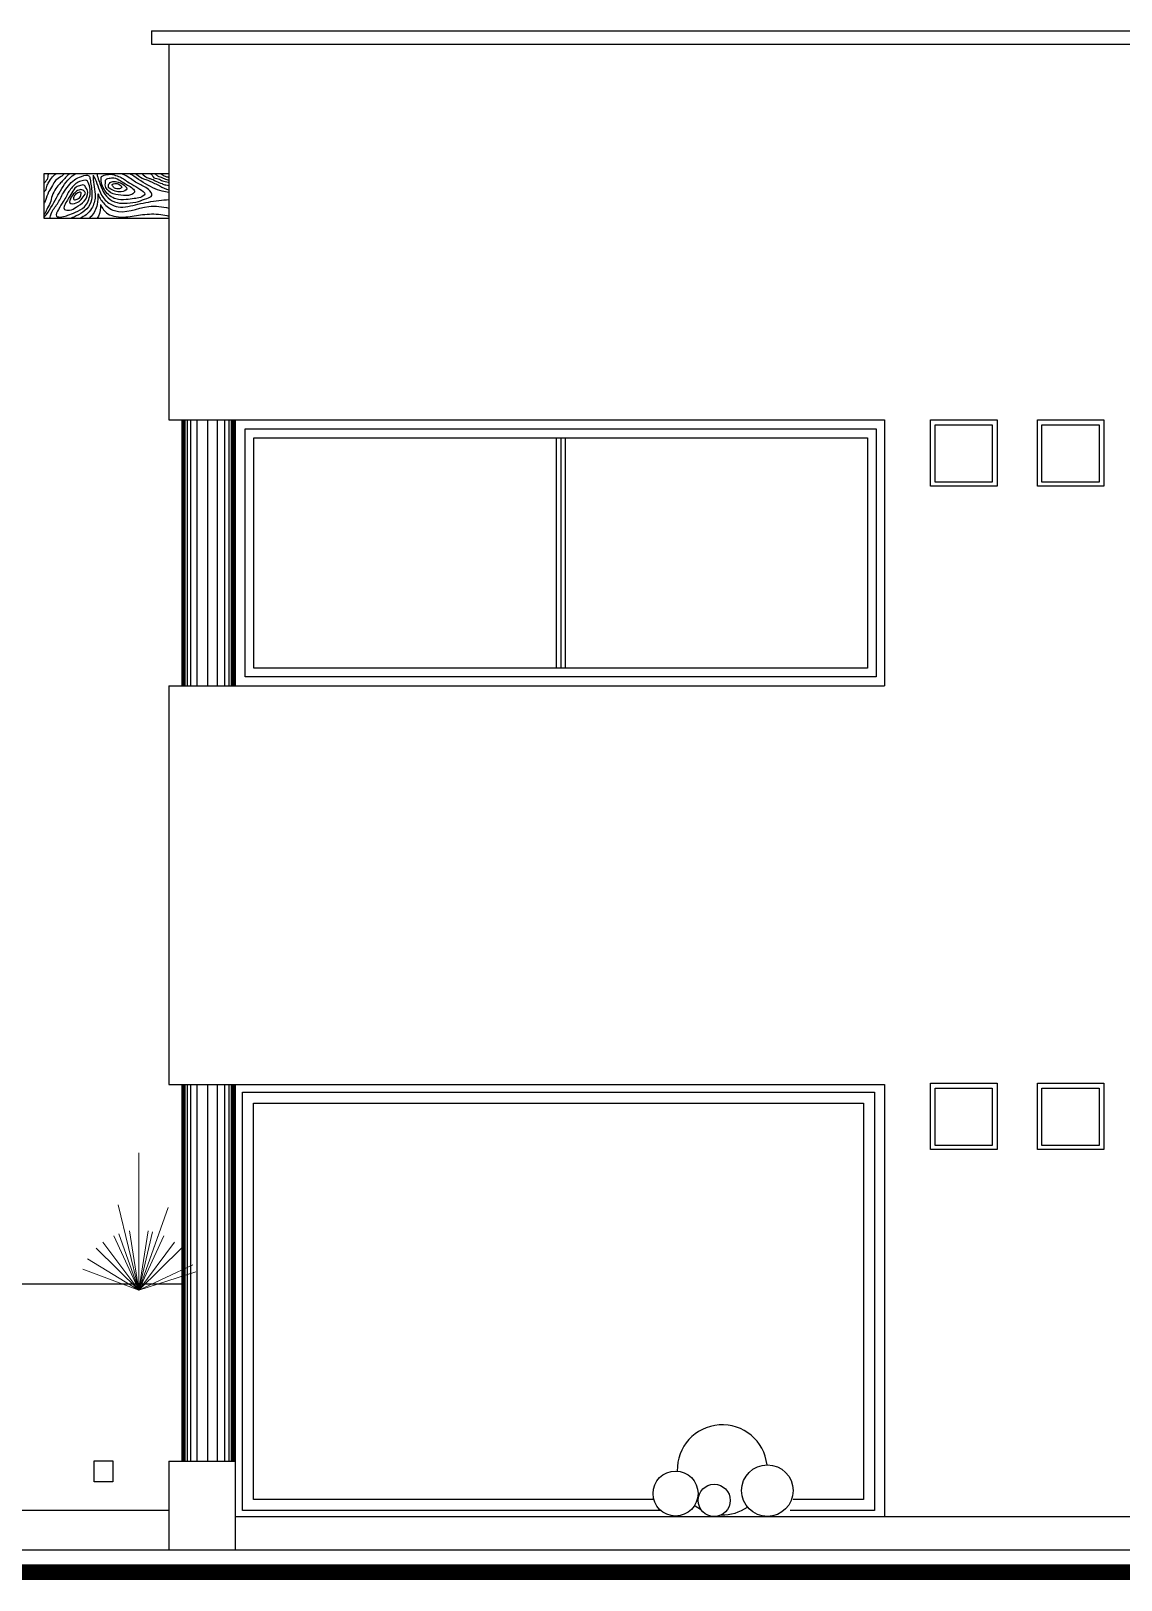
# Model space of a CAD drawing. Extents: x 152 to 700, y -120 to 84.
# Drawn here: x 157.78 to 162.7, y 76.95 to 83.94 of the extents above; entities that cross this region are included whole.
import ezdxf

# ---------------------------------------------------------------- set-up
doc = ezdxf.new("R2010")
doc.units = 0
doc.header["$LTSCALE"] = 0.03
doc.layers.get('0').update_dxf_attribs({"linetype": 'CONTINUOUS'})
doc.layers.add('MUEBLES', color=8, linetype='CONTINUOUS')
doc.layers.add('VEJETACION', color=94, linetype='CONTINUOUS', lineweight=15)

# ---------------------------------------------------------------- blocks, each defined once
blk = doc.blocks.new('A$C76B14522')
at = {"layer": 'VEJETACION'}
for q in [(0.1687, 0.4126), (0.1063, 0.2566), (0.2568, 0.2489), (0.0609, 0.1443), (0.0933, 0.1636), (0.1085, 0.1697), (0.1403, 0.1779), (0.197, 0.1779), (0.2104, 0.1752), (0.2289, 0.1697), (0.244, 0.1636), (0.2765, 0.1443), (0.0148, 0.0937), (0.0402, 0.1262), (0.2972, 0.1262), (0, 0.0632), (0.3318, 0.0763), (0.3402, 0.0549)]:
    blk.add_line((0.1687, 0), q, dxfattribs=at)

msp = doc.modelspace()

# ---------------------------------------------------------------- linework, layer by layer
at = {"ltscale": 0.03}
for p, q in [((158.3256, 83.9376), (167.7296, 83.9376)), ((158.3256, 83.9376), (158.3256, 83.8776)), ((158.3256, 83.8776), (167.7296, 83.8776)), ((158.4046, 83.8776), (158.4046, 82.1836)), ((158.4046, 82.1836), (161.6354, 82.1836)), ((158.4626, 82.1836), (158.4626, 80.9836)), ((158.7046, 82.1836), (158.7046, 80.9836)), ((161.6354, 82.1836), (161.6354, 80.9836)), ((158.4046, 80.9836), (161.6354, 80.9836)), ((158.4046, 80.9836), (158.4046, 79.1843)), ((158.4046, 79.1843), (161.6354, 79.1843)), ((158.4626, 79.1843), (158.4626, 77.4843)), ((158.7046, 79.1843), (158.7046, 77.0843)), ((161.6354, 79.1843), (161.6354, 77.2343)), ((155.9796, 78.2843), (158.4626, 78.2843)), ((158.4046, 77.4843), (158.7046, 77.4843)), ((158.4046, 77.4843), (158.4046, 77.0843)), ((158.7046, 77.2343), (161.6354, 77.2343)), ((161.6354, 77.2343), (176.5796, 77.2343)), ((153.2214, 77.0843), (183.8492, 77.0843))]:
    msp.add_line(p, q, dxfattribs=at)
for points in [[(161.8429, 82.1836), (162.1429, 82.1836), (162.1429, 81.8836), (161.8429, 81.8836)], [(162.3256, 82.1836), (162.6256, 82.1836), (162.6256, 81.8836), (162.3256, 81.8836)], [(161.8429, 79.1906), (162.1429, 79.1906), (162.1429, 78.8906), (161.8429, 78.8906)], [(162.3256, 79.1906), (162.6256, 79.1906), (162.6256, 78.8906), (162.3256, 78.8906)]]:
    msp.add_lwpolyline(points, close=True, dxfattribs=at)
at = {"ltscale": 0.03, "const_width": 0.071}
msp.add_lwpolyline([(153.2214, 76.984), (183.8492, 76.984)], dxfattribs=at)
at = {"layer": 'MUEBLES', "ltscale": 0.03}
for p, q in [((158.4046, 83.2937), (157.8408, 83.2937)), ((157.8408, 83.2937), (157.8408, 83.0937)), ((157.8408, 83.0937), (158.4046, 83.0937)), ((158.4644, 82.1836), (158.4644, 80.9836)), ((158.4671, 82.1836), (158.4671, 80.9836)), ((158.4715, 82.1836), (158.4715, 80.9836)), ((158.4769, 82.1836), (158.4769, 80.9836)), ((158.4867, 82.1836), (158.4867, 80.9836)), ((158.5027, 82.1836), (158.5027, 80.9836)), ((158.5313, 82.1836), (158.5313, 80.9836)), ((158.5785, 82.1836), (158.5785, 80.9836)), ((158.6222, 82.1836), (158.6222, 80.9836)), ((158.6552, 82.1836), (158.6552, 80.9836)), ((158.6748, 82.1836), (158.6748, 80.9836)), ((158.6864, 82.1836), (158.6864, 80.9836)), ((158.6926, 82.1836), (158.6926, 80.9836)), ((158.6971, 82.1836), (158.6971, 80.9836)), ((158.6998, 82.1836), (158.6998, 80.9836)), ((158.7024, 82.1836), (158.7024, 80.9836)), ((160.1533, 82.1025), (160.1533, 81.063)), ((160.1733, 82.1025), (160.1733, 81.063)), ((160.1933, 82.1025), (160.1933, 81.063)), ((158.4644, 79.1843), (158.4644, 77.4843)), ((158.4671, 79.1843), (158.4671, 77.4843)), ((158.4715, 79.1843), (158.4715, 77.4843)), ((158.4769, 79.1843), (158.4769, 77.4843)), ((158.4867, 79.1843), (158.4867, 77.4843)), ((158.5027, 79.1843), (158.5027, 77.4843)), ((158.5313, 79.1843), (158.5313, 77.4843)), ((158.5785, 79.1843), (158.5785, 77.4843)), ((158.6222, 79.1843), (158.6222, 77.4843)), ((158.6552, 79.1843), (158.6552, 77.4843)), ((158.6748, 79.1843), (158.6748, 77.4843)), ((158.6864, 79.1843), (158.6864, 77.4843)), ((158.6926, 79.1843), (158.6926, 77.4843)), ((158.6971, 79.1843), (158.6971, 77.4843)), ((158.6998, 79.1843), (158.6998, 77.4843)), ((158.7024, 79.1843), (158.7024, 77.4843)), ((158.4046, 77.2621), (153.841, 77.2621))]:
    msp.add_line(p, q, dxfattribs=at)
for points in [[(158.7488, 82.1425), (161.5978, 82.1425), (161.5978, 81.023), (158.7488, 81.023)], [(161.863, 82.1605), (162.1214, 82.1605), (162.1214, 81.9024), (161.863, 81.9024)], [(162.3457, 82.1605), (162.6041, 82.1605), (162.6041, 81.9024), (162.3457, 81.9024)], [(158.7888, 82.1025), (161.5578, 82.1025), (161.5578, 81.063), (158.7888, 81.063)], [(161.863, 79.1674), (162.1214, 79.1674), (162.1214, 78.9093), (161.863, 78.9093)], [(162.3457, 79.1674), (162.6041, 79.1674), (162.6041, 78.9093), (162.3457, 78.9093)], [(158.0673, 77.486), (158.1524, 77.486), (158.1524, 77.3919), (158.0673, 77.3919)]]:
    msp.add_lwpolyline(points, close=True, dxfattribs=at)
for points in [[(160.6249, 77.2621), (158.7372, 77.2621), (158.7372, 79.1495), (161.5896, 79.1495), (161.5896, 77.2621), (161.2097, 77.2621)], [(160.5938, 77.3121), (158.7872, 77.3121), (158.7872, 79.0995), (161.5396, 79.0995), (161.5396, 77.3121), (161.2234, 77.3121)]]:
    msp.add_lwpolyline(points, dxfattribs=at)
for centre, radius in [((161.1063, 77.3518), 0.1162), ((160.6919, 77.3385), 0.1016), ((160.8664, 77.3078), 0.0726)]:
    msp.add_circle(centre, radius, dxfattribs=at)
for start, end in [(6.27845, 181.66097), (232.26676, 241.77137), (268.70499, 304.1817)]:
    msp.add_arc((160.9027, 77.4457), 0.2033, start, end, dxfattribs=at)
at = {"layer": 'MUEBLES', "ltscale": 5}
for points, knots in [([(157.8408, 83.0959), (157.8447, 83.1006), (157.8689, 83.1321), (157.9015, 83.194), (157.9402, 83.2607), (157.9728, 83.2874), (157.9821, 83.2937)], [0.6666598, 0.6666598, 0.6666598, 0.6666598, 0.7011023, 0.8909677, 1.0660064, 1.1295006, 1.1295006, 1.1295006, 1.1295006]), ([(157.8619, 83.2937), (157.8614, 83.2927), (157.8576, 83.2848), (157.8582, 83.2691), (157.8473, 83.2575), (157.8425, 83.2518), (157.8408, 83.2497)], [0.03295802, 0.03295802, 0.03295802, 0.03295802, 0.03674073, 0.06049252, 0.07489972, 0.08296521, 0.08296521, 0.08296521, 0.08296521]), ([(157.8408, 83.2112), (157.8437, 83.215), (157.8523, 83.2205), (157.8543, 83.2422), (157.8683, 83.2629), (157.8794, 83.2822), (157.8908, 83.2913), (157.8939, 83.2937)], [0.0353158, 0.0353158, 0.0353158, 0.0353158, 0.0478077, 0.0705799, 0.0918486, 0.1238372, 0.1356515, 0.1356515, 0.1356515, 0.1356515]), ([(157.9561, 83.2937), (157.9515, 83.2894), (157.9413, 83.2795), (157.9278, 83.2635), (157.9102, 83.2474), (157.8926, 83.2249), (157.8759, 83.1962), (157.8716, 83.1608), (157.8552, 83.1384), (157.848, 83.1193), (157.8434, 83.1114), (157.8408, 83.1081)], [0.0187076, 0.0187076, 0.0187076, 0.0187076, 0.0377154, 0.0611717, 0.0815506, 0.1092271, 0.146596, 0.1794374, 0.2135857, 0.2277717, 0.2406878, 0.2406878, 0.2406878, 0.2406878]), ([(157.9326, 83.2937), (157.9321, 83.2931), (157.9285, 83.2889), (157.9149, 83.2766), (157.8918, 83.2663), (157.879, 83.2374), (157.8583, 83.2101), (157.8521, 83.1808), (157.8434, 83.1637), (157.8408, 83.1597)], [0.0228203, 0.0228203, 0.0228203, 0.0228203, 0.0256529, 0.043006, 0.0729976, 0.1001787, 0.1337778, 0.1752471, 0.1892174, 0.1892174, 0.1892174, 0.1892174]), ([(157.8689, 83.0937), (157.8692, 83.0996), (157.8769, 83.1289), (157.9043, 83.1556), (157.9244, 83.2035), (157.9505, 83.2387), (157.9768, 83.2687), (158.0071, 83.2804), (158.0444, 83.2938), (158.0483, 83.2744), (158.0491, 83.2693), (158.0525, 83.2491), (158.0588, 83.2146), (158.056, 83.1629), (158.0277, 83.1245), (157.994, 83.1056), (157.9718, 83.0964), (157.9641, 83.0937)], [0.6226801, 0.6226801, 0.6226801, 0.6226801, 0.6540011, 0.7546461, 0.8610413, 0.9353034, 1.0075898, 1.0760235, 1.1386862, 1.1683547, 1.1683547, 1.1683547, 1.2846335, 1.3679378, 1.4535626, 1.5409984, 1.5866767, 1.5866767, 1.5866767, 1.5866767]), ([(158.0368, 83.2603), (158.0482, 83.2435), (158.0546, 83.1994), (158.0311, 83.1429), (157.9867, 83.1201), (157.9509, 83.1079), (157.9259, 83.0968), (157.8872, 83.0984), (157.91, 83.1396), (157.925, 83.1642), (157.9422, 83.1912), (157.953, 83.2144), (157.9695, 83.2341), (157.9882, 83.2546), (158.0111, 83.2613), (158.0323, 83.2669), (158.0368, 83.2603)], [0, 0, 0, 0, 0.1156264, 0.2322141, 0.3222078, 0.3897928, 0.4435424, 0.490424, 0.5493848, 0.6291282, 0.6822905, 0.7260021, 0.7738049, 0.8290838, 0.8750289, 0.9200258, 0.9200258, 0.9200258, 0.9200258]), ([(158.0388, 83.2111), (158.0391, 83.1965), (158.0252, 83.1661), (157.9894, 83.1449), (157.9623, 83.127), (157.9193, 83.1295), (157.9484, 83.1772), (157.9648, 83.2046), (157.9822, 83.2341), (158.0041, 83.2406), (158.0236, 83.2452), (158.0308, 83.2281), (158.0386, 83.2193), (158.0388, 83.2111)], [0, 0, 0, 0, 0.0827263, 0.1704953, 0.2305154, 0.273883, 0.3581689, 0.4303177, 0.4915419, 0.5321604, 0.5653625, 0.5823497, 0.6287176, 0.6287176, 0.6287176, 0.6287176]), ([(158.0632, 83.2864), (158.063, 83.2838), (158.0618, 83.2518), (158.0795, 83.2013), (158.0622, 83.1399), (158.034, 83.108), (158.0142, 83.0975), (158.005, 83.0937)], [0.0836716, 0.0836716, 0.0836716, 0.0836716, 0.0987557, 0.267036, 0.3729718, 0.4444585, 0.5013344, 0.5013344, 0.5013344, 0.5013344]), ([(158.0632, 83.2864), (158.0646, 83.2842), (158.0807, 83.2566), (158.0888, 83.2036), (158.133, 83.1576), (158.1922, 83.1354), (158.2675, 83.1596), (158.3421, 83.1707), (158.3897, 83.1765), (158.4046, 83.1773)], [0.0836716, 0.0836716, 0.0836716, 0.0836716, 0.0987557, 0.267036, 0.3729718, 0.4444585, 0.6146, 0.7976134, 0.8816638, 0.8816638, 0.8816638, 0.8816638]), ([(158.0814, 83.2937), (158.0813, 83.2936), (158.0801, 83.2891), (158.082, 83.2828), (158.0837, 83.2779), (158.0902, 83.2585), (158.1008, 83.2251), (158.1276, 83.1808), (158.1706, 83.1601), (158.2183, 83.1592), (158.2655, 83.1659), (158.2977, 83.1807), (158.3385, 83.1932), (158.3059, 83.2337), (158.2649, 83.2456), (158.2269, 83.2766), (158.2014, 83.2895), (158.1919, 83.2937)], [0.6013577, 0.6013577, 0.6013577, 0.6013577, 0.6017614, 0.6174404, 0.6174404, 0.6174404, 0.6788902, 0.722914, 0.7681642, 0.8143713, 0.8656137, 0.9055586, 0.9320593, 0.9630603, 1.0162482, 1.0724748, 1.1033181, 1.1033181, 1.1033181, 1.1033181]), ([(158.4046, 83.209), (158.3945, 83.2105), (158.3695, 83.2141), (158.3146, 83.2365), (158.2687, 83.2676), (158.2341, 83.2899), (158.2279, 83.2937)], [0.5579184, 0.5579184, 0.5579184, 0.5579184, 0.616203, 0.7011023, 0.8909677, 0.9321023, 0.9321023, 0.9321023, 0.9321023]), ([(158.2538, 83.2937), (158.2612, 83.288), (158.2828, 83.2727), (158.3036, 83.2672), (158.3349, 83.2519), (158.3687, 83.2367), (158.3904, 83.2245), (158.4046, 83.2206)], [0.0273715, 0.0273715, 0.0273715, 0.0273715, 0.0450229, 0.0702002, 0.1127947, 0.1398796, 0.1843622, 0.1843622, 0.1843622, 0.1843622]), ([(158.284, 83.2937), (158.2906, 83.2869), (158.3063, 83.2735), (158.3241, 83.2723), (158.3468, 83.2592), (158.37, 83.25), (158.3896, 83.2429), (158.4001, 83.2409), (158.4046, 83.2401)], [0.0245934, 0.0245934, 0.0245934, 0.0245934, 0.0428412, 0.057894, 0.0862902, 0.1160101, 0.134247, 0.148155, 0.148155, 0.148155, 0.148155]), ([(158.3224, 83.2937), (158.3238, 83.2926), (158.3302, 83.2872), (158.332, 83.2741), (158.3572, 83.2722), (158.3769, 83.2599), (158.3939, 83.2571), (158.4035, 83.2555), (158.4046, 83.2553)], [0.02378041, 0.02378041, 0.02378041, 0.02378041, 0.02719603, 0.04078623, 0.0654223, 0.08738057, 0.11256093, 0.1160804, 0.1160804, 0.1160804, 0.1160804]), ([(158.3414, 83.2937), (158.3451, 83.2906), (158.3607, 83.279), (158.3729, 83.2775), (158.3909, 83.2685), (158.4016, 83.2655), (158.4046, 83.2647)], [0.01425696, 0.01425696, 0.01425696, 0.01425696, 0.02345859, 0.04541687, 0.06870787, 0.07824328, 0.07824328, 0.07824328, 0.07824328]), ([(158.3693, 83.2937), (158.375, 83.2894), (158.389, 83.2802), (158.3974, 83.2791), (158.4029, 83.2787), (158.4046, 83.2786)], [0.01665994, 0.01665994, 0.01665994, 0.01665994, 0.03084387, 0.04273319, 0.04786884, 0.04786884, 0.04786884, 0.04786884]), ([(158.0268, 83.2008), (158.0216, 83.1925), (158.0101, 83.1767), (157.9899, 83.1593), (157.9482, 83.154), (157.9633, 83.1894), (157.9779, 83.2066), (157.9957, 83.2211), (158.0178, 83.2239), (158.0307, 83.207), (158.0268, 83.2008)], [0, 0, 0, 0, 0.0553506, 0.1071945, 0.1625313, 0.2141908, 0.2582256, 0.304096, 0.3372981, 0.3789953, 0.3789953, 0.3789953, 0.3789953]), ([(158.0075, 83.196), (158.0062, 83.1882), (157.9962, 83.1785), (157.9702, 83.1733), (157.9785, 83.1987), (157.99, 83.2062), (158.0107, 83.2132), (158.0082, 83.2003), (158.0075, 83.196)], [0, 0, 0, 0, 0.0446822, 0.0746922, 0.1071442, 0.1455798, 0.1698857, 0.1946494, 0.1946494, 0.1946494, 0.1946494]), ([(158.0839, 83.2035), (158.0852, 83.1871), (158.0843, 83.1507), (158.0656, 83.1115), (158.049, 83.0959), (158.0464, 83.0937)], [0.1083546, 0.1083546, 0.1083546, 0.1083546, 0.2013584, 0.3158881, 0.3357246, 0.3357246, 0.3357246, 0.3357246]), ([(158.0839, 83.2035), (158.0904, 83.1884), (158.1083, 83.1567), (158.1858, 83.0996), (158.2926, 83.1563), (158.3751, 83.1454), (158.4046, 83.1381)], [0.1083546, 0.1083546, 0.1083546, 0.1083546, 0.2013584, 0.3158881, 0.6115729, 0.7835616, 0.7835616, 0.7835616, 0.7835616]), ([(158.096, 83.1551), (158.0968, 83.1359), (158.0945, 83.1142), (158.0831, 83.0966), (158.0809, 83.0937)], [0.0719329, 0.0719329, 0.0719329, 0.0719329, 0.1763869, 0.1976991, 0.1976991, 0.1976991, 0.1976991]), ([(158.096, 83.1551), (158.1043, 83.1378), (158.1296, 83.1002), (158.2105, 83.095), (158.2874, 83.1115), (158.3529, 83.114), (158.3931, 83.1058), (158.4046, 83.1021)], [0.0719329, 0.0719329, 0.0719329, 0.0719329, 0.1763869, 0.3332264, 0.4774141, 0.6341089, 0.7021398, 0.7021398, 0.7021398, 0.7021398])]:
    msp.add_open_spline(points, degree=3, knots=knots, dxfattribs=at)
for points, start_tangent, end_tangent in [([(158.0988, 83.2758), (158.1163, 83.2173), (158.1652, 83.1797), (158.2127, 83.177), (158.2481, 83.1814), (158.276, 83.1869), (158.2956, 83.202), (158.2739, 83.2244), (158.2378, 83.2461), (158.2137, 83.2606), (158.1945, 83.2734), (158.1714, 83.2837), (158.1432, 83.2913), (158.1191, 83.2882), (158.0988, 83.2758)], (-0.106893, -0.994271), (-0.106893, -0.994271)), ([(158.1201, 83.2314), (158.1535, 83.2031), (158.1993, 83.1956), (158.2309, 83.1976), (158.2495, 83.211), (158.2182, 83.2427), (158.1855, 83.2623), (158.1559, 83.2754), (158.1346, 83.273), (158.1191, 83.2648), (158.1184, 83.2558), (158.1201, 83.2314)], (0.452531, -0.891749), (0.452531, -0.891749)), ([(158.1356, 83.2279), (158.1621, 83.2155), (158.1893, 83.2121), (158.2151, 83.2258), (158.1969, 83.2462), (158.1755, 83.2555), (158.1514, 83.2582), (158.136, 83.25), (158.1356, 83.2279)], (0.866643, -0.498928), (0.866643, -0.498928)), ([(158.1549, 83.2328), (158.1772, 83.2252), (158.1917, 83.2317), (158.181, 83.2451), (158.1611, 83.2489), (158.149, 83.2445), (158.1549, 83.2328)], (0.609714, -0.792621), (0.609714, -0.792621))]:
    msp.add_spline(points, degree=3, dxfattribs=dict(at, start_tangent=start_tangent, end_tangent=end_tangent))

# ---------------------------------------------------------------- block references
at = {"layer": 'VEJETACION', "xscale": 1.5, "yscale": 1.5, "zscale": 1.5}
msp.add_blockref('A$C76B14522', (158.0159, 78.2566), dxfattribs=at)

doc.saveas('drawing.dxf')
